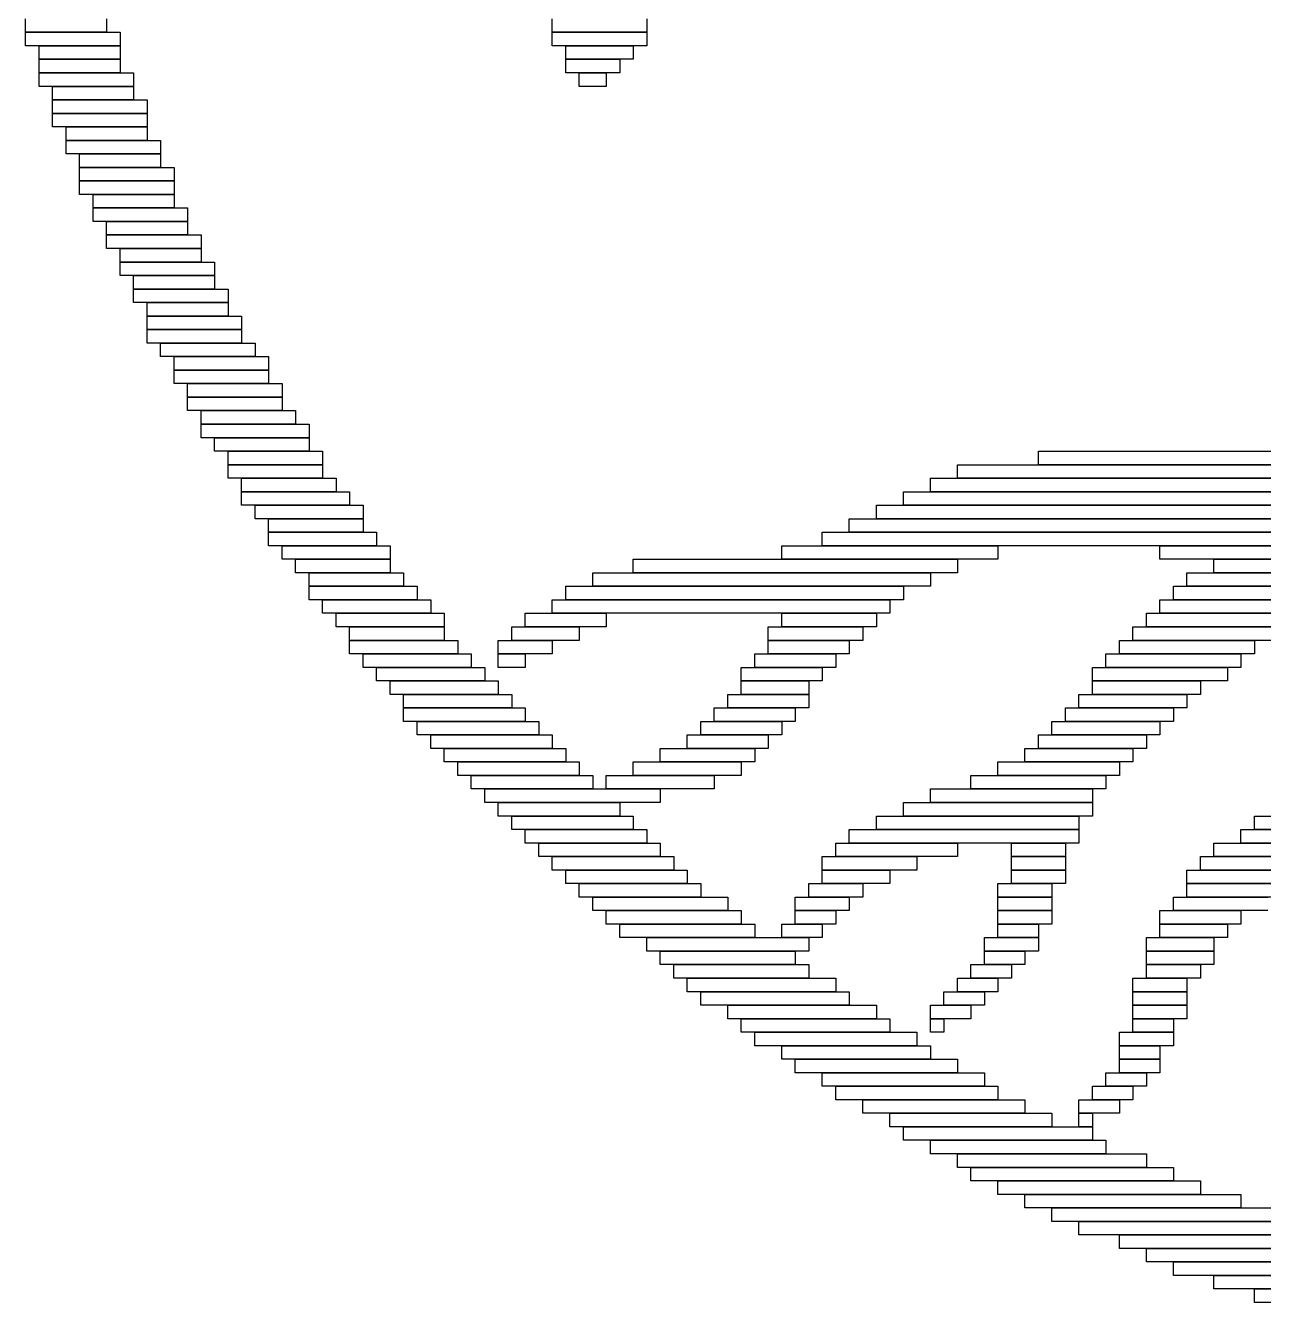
# Model space of a CAD drawing. Extents: x 28 to 995, y 169 to 891.
# Drawn here: x 375 to 466.7, y 603 to 697.5 of the extents above; entities that cross this region are included whole.
import ezdxf

# ---------------------------------------------------------------- set-up
doc = ezdxf.new("R2010")
doc.units = 0

msp = doc.modelspace()

# ---------------------------------------------------------------- linework, layer by layer
for p, q in [((375, 697), (375, 698)), ((381, 698), (381, 697)), ((414, 697), (414, 698)), ((421, 698), (421, 697)), ((381, 697), (375, 697)), ((375, 697), (382, 697)), ((375, 696), (375, 697)), ((382, 697), (382, 696)), ((421, 697), (414, 697)), ((414, 697), (421, 697)), ((414, 696), (414, 697)), ((421, 697), (421, 696)), ((382, 696), (375, 696)), ((376, 696), (382, 696)), ((376, 695), (376, 696)), ((382, 696), (382, 695)), ((421, 696), (414, 696)), ((415, 696), (420, 696)), ((415, 695), (415, 696)), ((420, 696), (420, 695)), ((382, 695), (376, 695)), ((376, 695), (382, 695)), ((376, 694), (376, 695)), ((382, 695), (382, 694)), ((420, 695), (415, 695)), ((415, 695), (419, 695)), ((415, 694), (415, 695)), ((419, 695), (419, 694)), ((382, 694), (376, 694)), ((376, 694), (383, 694)), ((376, 693), (376, 694)), ((383, 694), (383, 693)), ((419, 694), (415, 694)), ((416, 694), (418, 694)), ((416, 693), (416, 694)), ((418, 694), (418, 693)), ((383, 693), (376, 693)), ((377, 693), (383, 693)), ((377, 692), (377, 693)), ((383, 693), (383, 692)), ((418, 693), (416, 693)), ((383, 692), (377, 692)), ((377, 692), (384, 692)), ((377, 691), (377, 692)), ((384, 692), (384, 691)), ((384, 691), (377, 691)), ((377, 691), (384, 691)), ((377, 690), (377, 691)), ((384, 691), (384, 690)), ((384, 690), (377, 690)), ((378, 690), (384, 690)), ((378, 689), (378, 690)), ((384, 690), (384, 689)), ((384, 689), (378, 689)), ((378, 689), (385, 689)), ((378, 688), (378, 689)), ((385, 689), (385, 688)), ((385, 688), (378, 688)), ((379, 688), (385, 688)), ((379, 687), (379, 688)), ((385, 688), (385, 687)), ((385, 687), (379, 687)), ((379, 687), (386, 687)), ((379, 686), (379, 687)), ((386, 687), (386, 686)), ((386, 686), (379, 686)), ((379, 686), (386, 686)), ((379, 685), (379, 686)), ((386, 686), (386, 685)), ((386, 685), (379, 685)), ((380, 685), (386, 685)), ((380, 684), (380, 685)), ((386, 685), (386, 684)), ((386, 684), (380, 684)), ((380, 684), (387, 684)), ((380, 683), (380, 684)), ((387, 684), (387, 683)), ((387, 683), (380, 683)), ((381, 683), (387, 683)), ((381, 682), (381, 683)), ((387, 683), (387, 682)), ((387, 682), (381, 682)), ((381, 682), (388, 682)), ((381, 681), (381, 682)), ((388, 682), (388, 681)), ((388, 681), (381, 681)), ((382, 681), (388, 681)), ((382, 680), (382, 681)), ((388, 681), (388, 680)), ((388, 680), (382, 680)), ((382, 680), (389, 680)), ((382, 679), (382, 680)), ((389, 680), (389, 679)), ((389, 679), (382, 679)), ((383, 679), (389, 679)), ((383, 678), (383, 679)), ((389, 679), (389, 678)), ((389, 678), (383, 678)), ((383, 678), (390, 678)), ((383, 677), (383, 678)), ((390, 678), (390, 677)), ((390, 677), (383, 677)), ((384, 677), (390, 677)), ((384, 676), (384, 677)), ((390, 677), (390, 676)), ((390, 676), (384, 676)), ((384, 676), (391, 676)), ((384, 675), (384, 676)), ((391, 676), (391, 675)), ((391, 675), (384, 675)), ((384, 675), (391, 675)), ((384, 674), (384, 675)), ((391, 675), (391, 674)), ((391, 674), (384, 674)), ((385, 674), (392, 674)), ((385, 673), (385, 674)), ((392, 674), (392, 673)), ((392, 673), (385, 673)), ((386, 673), (393, 673)), ((386, 672), (386, 673)), ((393, 673), (393, 672)), ((393, 672), (386, 672)), ((386, 672), (393, 672)), ((386, 671), (386, 672)), ((393, 672), (393, 671)), ((393, 671), (386, 671)), ((387, 671), (394, 671)), ((387, 670), (387, 671)), ((394, 671), (394, 670)), ((394, 670), (387, 670)), ((387, 670), (394, 670)), ((387, 669), (387, 670)), ((394, 670), (394, 669)), ((394, 669), (387, 669)), ((388, 669), (395, 669)), ((388, 668), (388, 669)), ((395, 669), (395, 668)), ((395, 668), (388, 668)), ((388, 668), (396, 668)), ((388, 667), (388, 668)), ((396, 668), (396, 667)), ((396, 667), (388, 667)), ((389, 667), (396, 667)), ((389, 666), (389, 667)), ((396, 667), (396, 666)), ((396, 666), (389, 666)), ((390, 666), (397, 666)), ((390, 665), (390, 666)), ((397, 666), (397, 665)), ((450, 666), (496, 666)), ((450, 665), (450, 666)), ((397, 665), (390, 665)), ((390, 665), (397, 665)), ((390, 664), (390, 665)), ((397, 665), (397, 664)), ((444, 665), (494, 665)), ((444, 664), (444, 665)), ((496, 665), (450, 665)), ((397, 664), (390, 664)), ((391, 664), (398, 664)), ((391, 663), (391, 664)), ((398, 664), (398, 663)), ((442, 664), (493, 664)), ((442, 663), (442, 664)), ((494, 664), (444, 664)), ((398, 663), (391, 663)), ((391, 663), (399, 663)), ((391, 662), (391, 663)), ((399, 663), (399, 662)), ((440, 663), (491, 663)), ((440, 662), (440, 663)), ((493, 663), (442, 663)), ((399, 662), (391, 662)), ((392, 662), (400, 662)), ((392, 661), (392, 662)), ((400, 662), (400, 661)), ((438, 662), (488, 662)), ((438, 661), (438, 662)), ((491, 662), (440, 662)), ((400, 661), (392, 661)), ((393, 661), (400, 661)), ((393, 660), (393, 661)), ((400, 661), (400, 660)), ((436, 661), (486, 661)), ((436, 660), (436, 661)), ((488, 661), (438, 661)), ((400, 660), (393, 660)), ((393, 660), (401, 660)), ((393, 659), (393, 660)), ((401, 660), (401, 659)), ((434, 660), (483, 660)), ((434, 659), (434, 660)), ((486, 660), (436, 660)), ((401, 659), (393, 659)), ((394, 659), (402, 659)), ((394, 658), (394, 659)), ((402, 659), (402, 658)), ((431, 659), (447, 659)), ((431, 658), (431, 659)), ((483, 659), (434, 659)), ((447, 659), (447, 658)), ((459, 659), (480, 659)), ((459, 658), (459, 659)), ((402, 658), (394, 658)), ((395, 658), (402, 658)), ((395, 657), (395, 658)), ((402, 658), (402, 657)), ((420, 658), (444, 658)), ((420, 657), (420, 658)), ((447, 658), (431, 658)), ((444, 658), (444, 657)), ((480, 658), (459, 658)), ((463, 658), (478, 658)), ((463, 657), (463, 658)), ((402, 657), (395, 657)), ((396, 657), (403, 657)), ((396, 656), (396, 657)), ((403, 657), (403, 656)), ((417, 657), (442, 657)), ((417, 656), (417, 657)), ((444, 657), (420, 657)), ((442, 657), (442, 656)), ((461, 657), (475, 657)), ((461, 656), (461, 657)), ((478, 657), (463, 657)), ((403, 656), (396, 656)), ((396, 656), (404, 656)), ((396, 655), (396, 656)), ((404, 656), (404, 655)), ((415, 656), (440, 656)), ((415, 655), (415, 656)), ((442, 656), (417, 656)), ((440, 656), (440, 655)), ((460, 656), (473, 656)), ((460, 655), (460, 656)), ((475, 656), (461, 656)), ((404, 655), (396, 655)), ((397, 655), (405, 655)), ((397, 654), (397, 655)), ((405, 655), (405, 654)), ((414, 655), (439, 655)), ((414, 654), (414, 655)), ((440, 655), (415, 655)), ((439, 655), (439, 654)), ((459, 655), (471, 655)), ((459, 654), (459, 655)), ((473, 655), (460, 655)), ((405, 654), (397, 654)), ((398, 654), (406, 654)), ((398, 653), (398, 654)), ((406, 654), (406, 653)), ((412, 654), (418, 654)), ((412, 653), (412, 654)), ((439, 654), (414, 654)), ((418, 654), (418, 653)), ((431, 654), (438, 654)), ((431, 653), (431, 654)), ((438, 654), (438, 653)), ((458, 654), (469, 654)), ((458, 653), (458, 654)), ((471, 654), (459, 654)), ((406, 653), (398, 653)), ((399, 653), (406, 653)), ((399, 652), (399, 653)), ((406, 653), (406, 652)), ((411, 653), (416, 653)), ((411, 652), (411, 653)), ((418, 653), (412, 653)), ((416, 653), (416, 652)), ((430, 653), (437, 653)), ((430, 652), (430, 653)), ((438, 653), (431, 653)), ((437, 653), (437, 652)), ((457, 653), (468, 653)), ((457, 652), (457, 653)), ((469, 653), (458, 653)), ((406, 652), (399, 652)), ((399, 652), (407, 652)), ((399, 651), (399, 652)), ((407, 652), (407, 651)), ((410, 652), (414, 652)), ((410, 651), (410, 652)), ((416, 652), (411, 652)), ((414, 652), (414, 651)), ((437, 652), (430, 652)), ((430, 652), (436, 652)), ((430, 651), (430, 652)), ((436, 652), (436, 651)), ((456, 652), (466, 652)), ((456, 651), (456, 652)), ((468, 652), (457, 652)), ((466, 652), (466, 651)), ((407, 651), (399, 651)), ((400, 651), (408, 651)), ((400, 650), (400, 651)), ((408, 651), (408, 650)), ((414, 651), (410, 651)), ((410, 651), (412, 651)), ((410, 650), (410, 651)), ((412, 651), (412, 650)), ((429, 651), (435, 651)), ((429, 650), (429, 651)), ((436, 651), (430, 651)), ((435, 651), (435, 650)), ((455, 651), (465, 651)), ((455, 650), (455, 651)), ((466, 651), (456, 651)), ((465, 651), (465, 650)), ((408, 650), (400, 650)), ((401, 650), (409, 650)), ((401, 649), (401, 650)), ((409, 650), (409, 649)), ((412, 650), (410, 650)), ((428, 650), (434, 650)), ((428, 649), (428, 650)), ((435, 650), (429, 650)), ((434, 650), (434, 649)), ((454, 650), (464, 650)), ((454, 649), (454, 650)), ((465, 650), (455, 650)), ((464, 650), (464, 649)), ((409, 649), (401, 649)), ((402, 649), (410, 649)), ((402, 648), (402, 649)), ((410, 649), (410, 648)), ((434, 649), (428, 649)), ((428, 649), (433, 649)), ((428, 648), (428, 649)), ((433, 649), (433, 648)), ((464, 649), (454, 649)), ((454, 649), (462, 649)), ((454, 648), (454, 649)), ((462, 649), (462, 648)), ((410, 648), (402, 648)), ((403, 648), (411, 648)), ((403, 647), (403, 648)), ((411, 648), (411, 647)), ((427, 648), (433, 648)), ((427, 647), (427, 648)), ((433, 648), (428, 648)), ((433, 648), (433, 647)), ((453, 648), (461, 648)), ((453, 647), (453, 648)), ((462, 648), (454, 648)), ((461, 648), (461, 647)), ((411, 647), (403, 647)), ((403, 647), (412, 647)), ((403, 646), (403, 647)), ((412, 647), (412, 646)), ((426, 647), (432, 647)), ((426, 646), (426, 647)), ((433, 647), (427, 647)), ((432, 647), (432, 646)), ((452, 647), (460, 647)), ((452, 646), (452, 647)), ((461, 647), (453, 647)), ((460, 647), (460, 646)), ((412, 646), (403, 646)), ((404, 646), (413, 646)), ((404, 645), (404, 646)), ((413, 646), (413, 645)), ((425, 646), (431, 646)), ((425, 645), (425, 646)), ((432, 646), (426, 646)), ((431, 646), (431, 645)), ((451, 646), (459, 646)), ((451, 645), (451, 646)), ((460, 646), (452, 646)), ((459, 646), (459, 645)), ((413, 645), (404, 645)), ((405, 645), (414, 645)), ((405, 644), (405, 645)), ((414, 645), (414, 644)), ((424, 645), (430, 645)), ((424, 644), (424, 645)), ((431, 645), (425, 645)), ((430, 645), (430, 644)), ((450, 645), (458, 645)), ((450, 644), (450, 645)), ((459, 645), (451, 645)), ((458, 645), (458, 644)), ((414, 644), (405, 644)), ((406, 644), (415, 644)), ((406, 643), (406, 644)), ((415, 644), (415, 643)), ((422, 644), (429, 644)), ((422, 643), (422, 644)), ((430, 644), (424, 644)), ((429, 644), (429, 643)), ((449, 644), (457, 644)), ((449, 643), (449, 644)), ((458, 644), (450, 644)), ((457, 644), (457, 643)), ((415, 643), (406, 643)), ((407, 643), (416, 643)), ((407, 642), (407, 643)), ((416, 643), (416, 642)), ((420, 643), (428, 643)), ((420, 642), (420, 643)), ((429, 643), (422, 643)), ((428, 643), (428, 642)), ((447, 643), (456, 643)), ((447, 642), (447, 643)), ((457, 643), (449, 643)), ((456, 643), (456, 642)), ((416, 642), (407, 642)), ((408, 642), (417, 642)), ((408, 641), (408, 642)), ((417, 642), (417, 641)), ((418, 642), (426, 642)), ((418, 641), (418, 642)), ((428, 642), (420, 642)), ((426, 642), (426, 641)), ((445, 642), (455, 642)), ((445, 641), (445, 642)), ((456, 642), (447, 642)), ((455, 642), (455, 641)), ((417, 641), (408, 641)), ((409, 641), (422, 641)), ((409, 640), (409, 641)), ((426, 641), (418, 641)), ((422, 641), (422, 640)), ((442, 641), (454, 641)), ((442, 640), (442, 641)), ((455, 641), (445, 641)), ((454, 641), (454, 640)), ((422, 640), (409, 640)), ((410, 640), (419, 640)), ((410, 639), (410, 640)), ((419, 640), (419, 639)), ((440, 640), (454, 640)), ((440, 639), (440, 640)), ((454, 640), (442, 640)), ((454, 640), (454, 639)), ((419, 639), (410, 639)), ((411, 639), (420, 639)), ((411, 638), (411, 639)), ((420, 639), (420, 638)), ((438, 639), (453, 639)), ((438, 638), (438, 639)), ((454, 639), (440, 639)), ((453, 639), (453, 638)), ((466, 639), (489, 639)), ((466, 638), (466, 639)), ((420, 638), (411, 638)), ((412, 638), (421, 638)), ((412, 637), (412, 638)), ((421, 638), (421, 637)), ((436, 638), (453, 638)), ((436, 637), (436, 638)), ((453, 638), (438, 638)), ((453, 638), (453, 637)), ((465, 638), (480, 638)), ((465, 637), (465, 638)), ((489, 638), (466, 638)), ((421, 637), (412, 637)), ((413, 637), (422, 637)), ((413, 636), (413, 637)), ((422, 637), (422, 636)), ((435, 637), (444, 637)), ((435, 636), (435, 637)), ((453, 637), (436, 637)), ((444, 637), (444, 636)), ((448, 637), (452, 637)), ((448, 636), (448, 637)), ((452, 637), (452, 636)), ((463, 637), (478, 637)), ((463, 636), (463, 637)), ((480, 637), (465, 637)), ((422, 636), (413, 636)), ((414, 636), (423, 636)), ((414, 635), (414, 636)), ((423, 636), (423, 635)), ((434, 636), (441, 636)), ((434, 635), (434, 636)), ((444, 636), (435, 636)), ((441, 636), (441, 635)), ((452, 636), (448, 636)), ((448, 636), (452, 636)), ((448, 635), (448, 636)), ((452, 636), (452, 635)), ((462, 636), (475, 636)), ((462, 635), (462, 636)), ((478, 636), (463, 636)), ((423, 635), (414, 635)), ((415, 635), (424, 635)), ((415, 634), (415, 635)), ((424, 635), (424, 634)), ((441, 635), (434, 635)), ((434, 635), (439, 635)), ((434, 634), (434, 635)), ((439, 635), (439, 634)), ((452, 635), (448, 635)), ((448, 635), (452, 635)), ((448, 634), (448, 635)), ((452, 635), (452, 634)), ((461, 635), (471, 635)), ((461, 634), (461, 635)), ((475, 635), (462, 635)), ((424, 634), (415, 634)), ((416, 634), (425, 634)), ((416, 633), (416, 634)), ((425, 634), (425, 633)), ((433, 634), (437, 634)), ((433, 633), (433, 634)), ((439, 634), (434, 634)), ((437, 634), (437, 633)), ((447, 634), (451, 634)), ((447, 633), (447, 634)), ((452, 634), (448, 634)), ((451, 634), (451, 633)), ((471, 634), (461, 634)), ((461, 634), (469, 634)), ((461, 633), (461, 634)), ((425, 633), (416, 633)), ((417, 633), (427, 633)), ((417, 632), (417, 633)), ((427, 633), (427, 632)), ((432, 633), (436, 633)), ((432, 632), (432, 633)), ((437, 633), (433, 633)), ((436, 633), (436, 632)), ((451, 633), (447, 633)), ((447, 633), (451, 633)), ((447, 632), (447, 633)), ((451, 633), (451, 632)), ((460, 633), (467, 633)), ((460, 632), (460, 633)), ((469, 633), (461, 633)), ((427, 632), (417, 632)), ((418, 632), (428, 632)), ((418, 631), (418, 632)), ((428, 632), (428, 631)), ((436, 632), (432, 632)), ((432, 632), (435, 632)), ((432, 631), (432, 632)), ((435, 632), (435, 631)), ((451, 632), (447, 632)), ((447, 632), (451, 632)), ((447, 631), (447, 632)), ((451, 632), (451, 631)), ((459, 632), (465, 632)), ((459, 631), (459, 632)), ((467, 632), (460, 632)), ((465, 632), (465, 631)), ((428, 631), (418, 631)), ((419, 631), (429, 631)), ((419, 630), (419, 631)), ((429, 631), (429, 630)), ((431, 631), (434, 631)), ((431, 630), (431, 631)), ((435, 631), (432, 631)), ((434, 631), (434, 630)), ((451, 631), (447, 631)), ((447, 631), (450, 631)), ((447, 630), (447, 631)), ((450, 631), (450, 630)), ((465, 631), (459, 631)), ((459, 631), (464, 631)), ((459, 630), (459, 631)), ((464, 631), (464, 630)), ((429, 630), (419, 630)), ((421, 630), (433, 630)), ((421, 629), (421, 630)), ((434, 630), (431, 630)), ((433, 630), (433, 629)), ((446, 630), (450, 630)), ((446, 629), (446, 630)), ((450, 630), (447, 630)), ((450, 630), (450, 629)), ((458, 630), (463, 630)), ((458, 629), (458, 630)), ((464, 630), (459, 630)), ((463, 630), (463, 629)), ((433, 629), (421, 629)), ((422, 629), (432, 629)), ((422, 628), (422, 629)), ((432, 629), (432, 628)), ((450, 629), (446, 629)), ((446, 629), (449, 629)), ((446, 628), (446, 629)), ((449, 629), (449, 628)), ((463, 629), (458, 629)), ((458, 629), (463, 629)), ((458, 628), (458, 629)), ((463, 629), (463, 628)), ((432, 628), (422, 628)), ((423, 628), (433, 628)), ((423, 627), (423, 628)), ((433, 628), (433, 627)), ((445, 628), (448, 628)), ((445, 627), (445, 628)), ((449, 628), (446, 628)), ((448, 628), (448, 627)), ((463, 628), (458, 628)), ((458, 628), (462, 628)), ((458, 627), (458, 628)), ((462, 628), (462, 627)), ((433, 627), (423, 627)), ((424, 627), (435, 627)), ((424, 626), (424, 627)), ((435, 627), (435, 626)), ((444, 627), (447, 627)), ((444, 626), (444, 627)), ((448, 627), (445, 627)), ((447, 627), (447, 626)), ((457, 627), (461, 627)), ((457, 626), (457, 627)), ((462, 627), (458, 627)), ((461, 627), (461, 626)), ((435, 626), (424, 626)), ((425, 626), (436, 626)), ((425, 625), (425, 626)), ((436, 626), (436, 625)), ((443, 626), (446, 626)), ((443, 625), (443, 626)), ((447, 626), (444, 626)), ((446, 626), (446, 625)), ((461, 626), (457, 626)), ((457, 626), (461, 626)), ((457, 625), (457, 626)), ((461, 626), (461, 625)), ((436, 625), (425, 625)), ((427, 625), (438, 625)), ((427, 624), (427, 625)), ((438, 625), (438, 624)), ((442, 625), (445, 625)), ((442, 624), (442, 625)), ((446, 625), (443, 625)), ((445, 625), (445, 624)), ((461, 625), (457, 625)), ((457, 625), (461, 625)), ((457, 624), (457, 625)), ((461, 625), (461, 624)), ((438, 624), (427, 624)), ((428, 624), (439, 624)), ((428, 623), (428, 624)), ((439, 624), (439, 623)), ((445, 624), (442, 624)), ((442, 624), (443, 624)), ((442, 623), (442, 624)), ((443, 624), (443, 623)), ((461, 624), (457, 624)), ((457, 624), (460, 624)), ((457, 623), (457, 624)), ((460, 624), (460, 623)), ((439, 623), (428, 623)), ((429, 623), (441, 623)), ((429, 622), (429, 623)), ((441, 623), (441, 622)), ((443, 623), (442, 623)), ((456, 623), (460, 623)), ((456, 622), (456, 623)), ((460, 623), (457, 623)), ((460, 623), (460, 622)), ((441, 622), (429, 622)), ((431, 622), (442, 622)), ((431, 621), (431, 622)), ((442, 622), (442, 621)), ((460, 622), (456, 622)), ((456, 622), (459, 622)), ((456, 621), (456, 622)), ((459, 622), (459, 621)), ((442, 621), (431, 621)), ((432, 621), (444, 621)), ((432, 620), (432, 621)), ((444, 621), (444, 620)), ((459, 621), (456, 621)), ((456, 621), (459, 621)), ((456, 620), (456, 621)), ((459, 621), (459, 620)), ((444, 620), (432, 620)), ((434, 620), (446, 620)), ((434, 619), (434, 620)), ((446, 620), (446, 619)), ((455, 620), (458, 620)), ((455, 619), (455, 620)), ((459, 620), (456, 620)), ((458, 620), (458, 619)), ((446, 619), (434, 619)), ((435, 619), (447, 619)), ((435, 618), (435, 619)), ((447, 619), (447, 618)), ((454, 619), (457, 619)), ((454, 618), (454, 619)), ((458, 619), (455, 619)), ((457, 619), (457, 618)), ((447, 618), (435, 618)), ((437, 618), (449, 618)), ((437, 617), (437, 618)), ((449, 618), (449, 617)), ((453, 618), (456, 618)), ((453, 617), (453, 618)), ((457, 618), (454, 618)), ((456, 618), (456, 617)), ((449, 617), (437, 617)), ((439, 617), (451, 617)), ((439, 616), (439, 617)), ((451, 617), (451, 616)), ((456, 617), (453, 617)), ((453, 617), (454, 617)), ((453, 616), (453, 617)), ((454, 617), (454, 616)), ((451, 616), (439, 616)), ((440, 616), (454, 616)), ((440, 615), (440, 616)), ((454, 616), (453, 616)), ((454, 616), (454, 615)), ((454, 615), (440, 615)), ((442, 615), (455, 615)), ((442, 614), (442, 615)), ((455, 615), (455, 614)), ((455, 614), (442, 614)), ((444, 614), (458, 614)), ((444, 613), (444, 614)), ((458, 614), (458, 613)), ((458, 613), (444, 613)), ((445, 613), (460, 613)), ((445, 612), (445, 613)), ((460, 613), (460, 612)), ((460, 612), (445, 612)), ((447, 612), (462, 612)), ((447, 611), (447, 612)), ((462, 612), (462, 611)), ((462, 611), (447, 611)), ((449, 611), (465, 611)), ((449, 610), (449, 611)), ((465, 611), (465, 610)), ((465, 610), (449, 610)), ((451, 610), (469, 610)), ((451, 609), (451, 610)), ((469, 609), (451, 609)), ((453, 609), (470, 609)), ((453, 608), (453, 609)), ((470, 608), (453, 608)), ((456, 608), (474, 608)), ((456, 607), (456, 608)), ((474, 607), (456, 607)), ((458, 607), (477, 607)), ((458, 606), (458, 607)), ((477, 606), (458, 606)), ((460, 606), (481, 606)), ((460, 605), (460, 606)), ((481, 605), (460, 605)), ((463, 605), (485, 605)), ((463, 604), (463, 605)), ((485, 604), (463, 604)), ((466, 604), (490, 604)), ((466, 603), (466, 604)), ((490, 603), (466, 603))]:
    msp.add_line(p, q)

doc.saveas('drawing.dxf')
